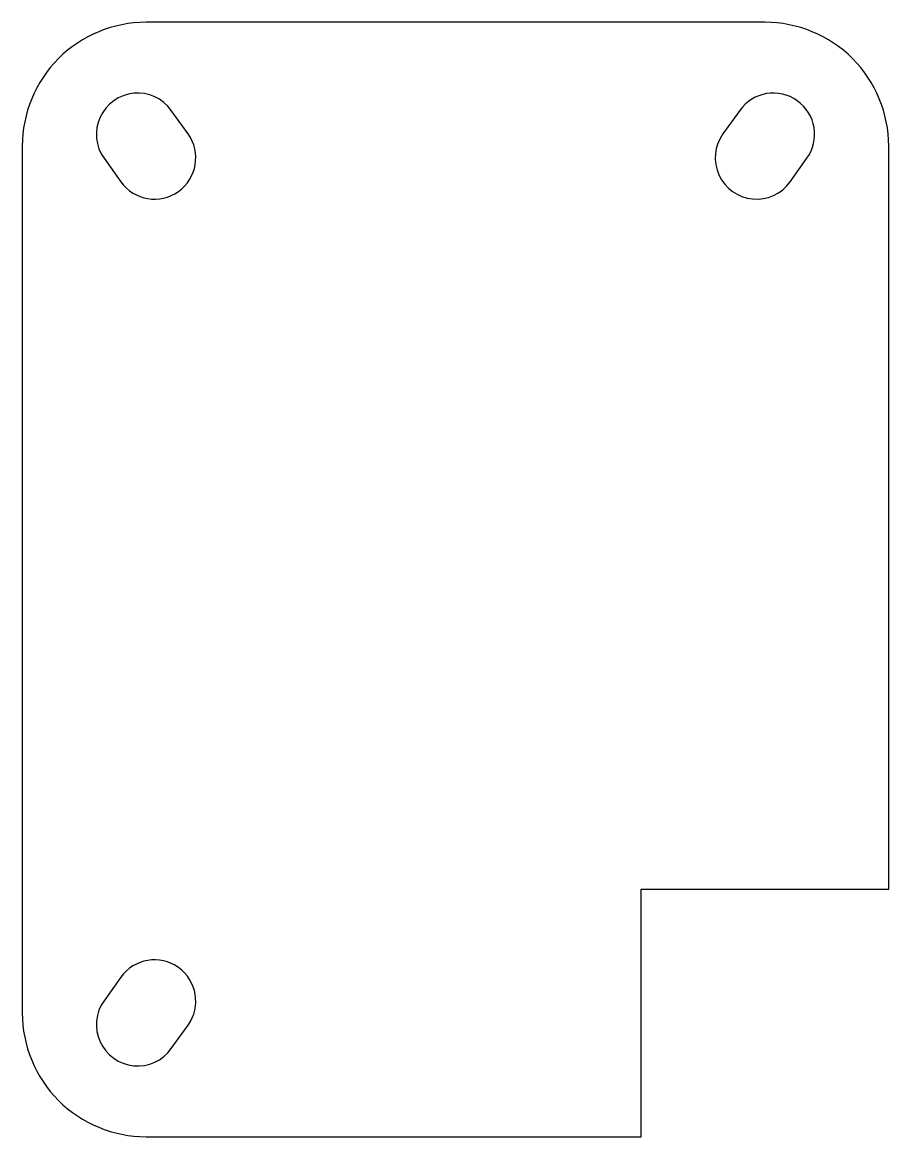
# Model space of a CAD drawing. Header units: millimetres. Extents: x -90 to 15, y 716 to 851.
import ezdxf

# ---------------------------------------------------------------- set-up
doc = ezdxf.new("R2010")
doc.units = ezdxf.units.MM
doc.layers.get('0').update_dxf_attribs({"linetype": 'CONTINUOUS'})

msp = doc.modelspace()

# ---------------------------------------------------------------- linework, layer by layer
for points in [[(-90, 731, 0.414214), (-75, 716), (-15, 716), (-15, 746), (15, 746), (15, 836, 0.414214), (0, 851), (-75, 851, 0.414214), (-90, 836)], [(-71.95, 840.33, 1), (-80.09, 834.52), (-78.05, 831.67, 1), (-69.91, 837.48)], [(-5.09, 837.48, 1), (3.05, 831.67), (5.09, 834.52, 1), (-3.05, 840.33)], [(-80.09, 732.48, 1), (-71.95, 726.67), (-69.91, 729.52, 1), (-78.05, 735.33)]]:
    msp.add_lwpolyline(points, format="xyb", close=True)

doc.saveas('drawing.dxf')
